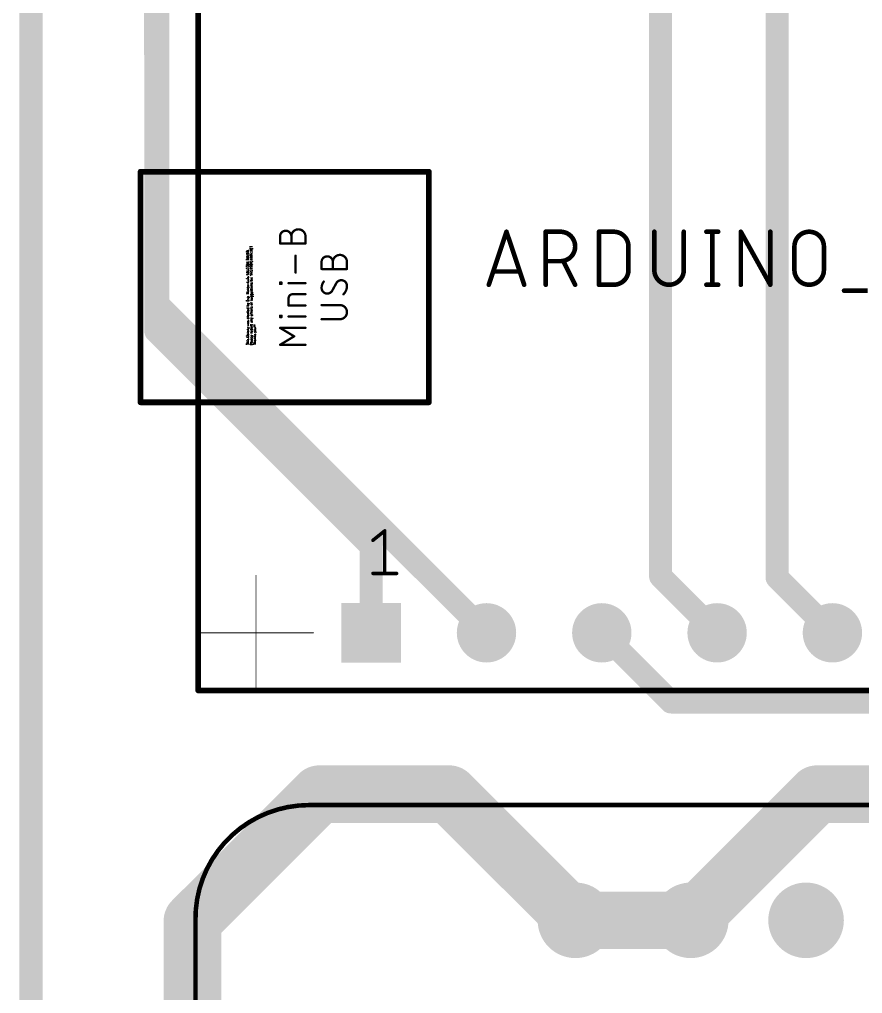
# Model space of a CAD drawing. Extents: x -0.1 to 95.8, y -0.3 to 95.8.
# Drawn here: x -0.13 to 18.44, y 51.23 to 72.7 of the extents above; entities that cross this region are included whole.
import ezdxf

# ---------------------------------------------------------------- set-up
doc = ezdxf.new("R2010")
doc.units = 0
for name, color, linetype in [('1', 12, 'CONTINUOUS'), ('16', 132, 'CONTINUOUS'), ('17', 110, 'CONTINUOUS'), ('21', 253, 'CONTINUOUS')]:
    doc.layers.add(name, color=color, linetype=linetype)

# ---------------------------------------------------------------- blocks, each defined once
blk = doc.blocks.new('SQUAREP')
blk.add_solid([(-0.5, -0.5), (0.5, -0.5), (-0.5, 0.5), (0.5, 0.5)])
blk = doc.blocks.new('ROUNDP')
at = {"const_width": 0.5}
blk.add_lwpolyline([(0, -0.25, 1), (0, 0.25, 1), (0, -0.25)], format="xyb", dxfattribs=at)

msp = doc.modelspace()

# ---------------------------------------------------------------- linework, layer by layer
at = {"layer": '1'}
for points, const_width in [([(2.921, 66.421), (2.921, 89.662)], 0.508), ([(13.9954, 60.4266), (13.9954, 86.5124)], 0.508), ([(16.5608, 60.4012), (16.5608, 86.5378)], 0.508), ([(10.16, 59.182), (2.921, 66.421)], 0.508), ([(15.24, 59.182), (13.9954, 60.4266)], 0.508), ([(17.78, 59.182), (16.5608, 60.4012)], 0.508), ([(12.7, 59.182), (14.224, 57.658)], 0.508), ([(34.036, 57.658), (14.224, 57.658)], 0.508), ([(3.683, 52.832), (6.477, 55.626)], 1.27), ([(6.477, 55.626), (9.3395, 55.626)], 1.27), ([(12.1195, 52.846), (9.3395, 55.626)], 1.27), ([(14.6595, 52.846), (17.4395, 55.626)], 1.27), ([(17.4395, 55.626), (73.152, 55.626)], 1.27), ([(3.683, 22.8846), (3.683, 52.832)], 1.27), ([(14.6595, 52.846), (12.1195, 52.846)], 1.27)]:
    msp.add_lwpolyline(points, dxfattribs=dict(at, const_width=const_width))
for points, const_width in [([(3.0108, 66.5108, 1), (2.8312, 66.3312)], 0.254), ([(2.794, 66.421, 1), (3.048, 66.421)], 0.254), ([(14.0852, 60.5164, 1), (13.9056, 60.3368)], 0.254), ([(13.8684, 60.4266, 1), (14.1224, 60.4266)], 0.254), ([(16.6506, 60.491, 1), (16.471, 60.3114)], 0.254), ([(16.4338, 60.4012, 1), (16.6878, 60.4012)], 0.254), ([(10.0702, 59.0922, 1), (10.2498, 59.2718)], 0.254), ([(12.7898, 59.2718, 1), (12.6102, 59.0922)], 0.254), ([(15.1502, 59.0922, 1), (15.3298, 59.2718)], 0.254), ([(17.6902, 59.0922, 1), (17.8698, 59.2718)], 0.254), ([(14.224, 57.785, 1), (14.224, 57.531)], 0.254), ([(14.1342, 57.5682, 1), (14.3138, 57.7478)], 0.254), ([(6.477, 55.9435, 1), (6.477, 55.3085)], 0.635), ([(6.7015, 55.4015, 1), (6.2525, 55.8505)], 0.635), ([(9.564, 55.8505, 1), (9.115, 55.4015)], 0.635), ([(9.3395, 55.3085, 1), (9.3395, 55.9435)], 0.635), ([(17.4395, 55.9435, 1), (17.4395, 55.3085)], 0.635), ([(17.664, 55.4015, 1), (17.215, 55.8505)], 0.635), ([(4.0005, 52.832, 1), (3.3655, 52.832)], 0.635), ([(12.1195, 53.1635, 1), (12.1195, 52.5285)], 0.635), ([(14.6595, 52.5285, 1), (14.6595, 53.1635)], 0.635), ([(3.4585, 53.0565, 1), (3.9075, 52.6075)], 0.635), ([(11.895, 52.6215, 1), (12.344, 53.0705)], 0.635), ([(14.435, 53.0705, 1), (14.884, 52.6215)], 0.635)]:
    msp.add_lwpolyline(points, format="xyb", dxfattribs=dict(at, const_width=const_width))
at = {"layer": '16', "const_width": 0.508}
for points in [[(0.127, 0), (0.127, 95.504)], [(2.8774, 65.8296), (2.8678, 80.2641)], [(7.62, 61.087), (2.8774, 65.8296)], [(7.62, 59.182), (7.62, 61.087)]]:
    msp.add_lwpolyline(points, dxfattribs=at)
at = {"layer": '16', "const_width": 0.254}
for points in [[(2.9672, 65.9194, 1), (2.7876, 65.7398)], [(2.7504, 65.8295, 1), (3.0044, 65.8297)], [(7.747, 61.087, 1), (7.493, 61.087)], [(7.5302, 60.9972, 1), (7.7098, 61.1768)], [(7.493, 59.182, 1), (7.747, 59.182)]]:
    msp.add_lwpolyline(points, format="xyb", dxfattribs=at)
at = {"layer": '21'}
for p, q in [((4.9248, 67.6172), (4.9248, 67.62)), ((4.9248, 67.62), (4.9276, 67.62)), ((4.9276, 67.6172), (4.9248, 67.6172)), ((4.9276, 67.62), (4.9276, 67.6172)), ((4.953, 67.6743), (4.953, 67.7025)), ((5.0038, 67.6884), (4.953, 67.6884)), ((4.953, 67.6393), (4.953, 67.6619)), ((5.0038, 67.6393), (4.953, 67.6393)), ((4.953, 67.5905), (5.0038, 67.6187)), ((5.0038, 67.6187), (4.953, 67.6187)), ((4.9756, 67.6393), (4.9756, 67.6562)), ((5.0038, 67.6619), (5.0038, 67.6393)), ((4.8768, 67.5727), (4.8768, 67.5868)), ((4.9276, 67.5727), (4.8768, 67.5727)), ((4.8768, 67.5394), (4.9276, 67.5563)), ((4.9276, 67.5225), (4.8768, 67.5394)), ((4.9276, 67.4937), (4.8768, 67.5106)), ((4.8768, 67.4767), (4.9276, 67.4937)), ((4.8768, 67.3912), (4.8768, 67.4194)), ((4.9276, 67.4053), (4.8768, 67.4053)), ((4.8909, 67.4621), (4.9135, 67.4621)), ((4.9135, 67.4338), (4.8909, 67.4338)), ((4.9276, 67.6009), (4.905, 67.5896)), ((4.905, 67.5868), (4.905, 67.5727)), ((4.9149, 67.5521), (4.9149, 67.5267)), ((5.0038, 67.5905), (4.953, 67.5905)), ((5.0038, 67.5391), (4.953, 67.556)), ((4.953, 67.5221), (5.0038, 67.5391)), ((4.953, 67.4823), (4.953, 67.5105)), ((5.0038, 67.4964), (4.953, 67.4964)), ((4.953, 67.4381), (5.0038, 67.4663)), ((5.0038, 67.4663), (4.953, 67.4663)), ((5.0038, 67.4381), (4.953, 67.4381)), ((4.953, 67.405), (5.0038, 67.4219)), ((5.0038, 67.388), (4.953, 67.405)), ((4.9911, 67.4177), (4.9911, 67.3923)), ((5.001, 67.5697), (5.001, 67.5725)), ((5.001, 67.5725), (5.0038, 67.5725)), ((5.0038, 67.5697), (5.001, 67.5697)), ((5.0038, 67.5725), (5.0038, 67.5697)), ((4.8768, 67.2769), (4.8768, 67.291)), ((4.9276, 67.2769), (4.8768, 67.2769)), ((4.8768, 67.2373), (4.8768, 67.2599)), ((4.9276, 67.2373), (4.8768, 67.2373)), ((4.8768, 67.2089), (4.8768, 67.2201)), ((4.9163, 67.1976), (4.8881, 67.1976)), ((4.8909, 67.3523), (4.9135, 67.3523)), ((4.9135, 67.3241), (4.8909, 67.3241)), ((4.8909, 67.3051), (4.9135, 67.3051)), ((4.8994, 67.2373), (4.8994, 67.2542)), ((4.9276, 67.291), (4.9276, 67.2769)), ((4.9276, 67.2599), (4.9276, 67.2373)), ((4.9276, 67.2201), (4.9276, 67.2089)), ((4.953, 67.364), (4.953, 67.3753)), ((5.0038, 67.2372), (4.953, 67.271)), ((4.953, 67.2372), (5.0038, 67.271)), ((4.953, 67.221), (5.0038, 67.221)), ((5.0038, 67.1927), (4.953, 67.1927)), ((4.9615, 67.3189), (4.9615, 67.3105)), ((4.9615, 67.3189), (4.9883, 67.3189)), ((4.9925, 67.3527), (4.9643, 67.3527)), ((4.9883, 67.3331), (4.9671, 67.3331)), ((4.9671, 67.2879), (4.9911, 67.2879)), ((4.9699, 67.302), (4.9869, 67.302)), ((4.9756, 67.1927), (4.9756, 67.221)), ((5.0038, 67.3753), (5.0038, 67.364)), ((4.8768, 67.1596), (4.9276, 67.1596)), ((4.8768, 67.1264), (4.9276, 67.1433)), ((4.9276, 67.1095), (4.8768, 67.1264)), ((4.8768, 66.9863), (4.8768, 66.9891)), ((4.8768, 66.9891), (4.8796, 66.9891)), ((4.8796, 66.9863), (4.8768, 66.9863)), ((4.8796, 66.9891), (4.8796, 66.9863)), ((4.9276, 66.9877), (4.8937, 66.9877)), ((4.9064, 67.0907), (4.898, 67.0752)), ((4.9135, 67.0237), (4.9078, 67.0096)), ((4.9149, 67.1391), (4.9149, 67.1137)), ((4.9276, 67.1596), (4.9276, 67.1822)), ((4.9643, 67.1455), (4.953, 67.1596)), ((4.953, 67.1596), (5.0038, 67.1596)), ((5.0038, 67.1139), (4.953, 67.1308)), ((4.953, 67.097), (5.0038, 67.1139)), ((4.977, 67.0682), (4.953, 67.0851)), ((4.953, 67.0512), (4.977, 67.0682)), ((4.9742, 67.0089), (4.9742, 67.0117)), ((4.9742, 67.0117), (4.977, 67.0117)), ((4.977, 67.0089), (4.9742, 67.0089)), ((5.0038, 67.0682), (4.977, 67.0682)), ((4.977, 67.0117), (4.977, 67.0089)), ((4.9812, 66.9911), (4.9925, 66.9911)), ((4.9967, 67.0089), (4.9967, 67.0117)), ((4.9967, 67.0117), (4.9996, 67.0117)), ((4.9996, 67.0089), (4.9967, 67.0089)), ((4.9996, 67.0117), (4.9996, 67.0089)), ((5.0038, 67.1455), (5.0038, 67.1737)), ((4.8768, 66.9066), (4.9276, 66.9066)), ((4.9276, 66.9685), (4.8937, 66.9685)), ((4.8937, 66.946), (4.9191, 66.946)), ((4.8937, 66.7868), (4.8937, 66.7981)), ((4.8937, 66.748), (4.8937, 66.7649)), ((4.8937, 66.7649), (4.8994, 66.7649)), ((4.9191, 66.7784), (4.9022, 66.7784)), ((4.905, 66.836), (4.9163, 66.836)), ((4.9163, 66.8134), (4.905, 66.8134)), ((4.9078, 66.8535), (4.9078, 66.8873)), ((4.9276, 66.9544), (4.9276, 66.9685)), ((4.9276, 66.9066), (4.9276, 66.9292)), ((4.9276, 66.7981), (4.9276, 66.7868)), ((4.953, 66.9417), (4.9953, 66.9417)), ((4.953, 66.7742), (4.953, 66.777)), ((4.953, 66.777), (4.9558, 66.777)), ((4.9558, 66.7742), (4.953, 66.7742)), ((4.9558, 66.777), (4.9558, 66.7742)), ((4.9699, 66.9361), (4.9699, 66.953)), ((4.9699, 66.8344), (4.9699, 66.8485)), ((5.0038, 66.8344), (4.9699, 66.8344)), ((5.0038, 66.7756), (4.9699, 66.7756)), ((4.9699, 66.7426), (4.9699, 66.7595)), ((4.9784, 66.857), (5.0038, 66.857)), ((4.9925, 66.9685), (4.9812, 66.9685)), ((4.9812, 66.8158), (4.9925, 66.8158)), ((4.9925, 66.7933), (4.9812, 66.7933)), ((4.9897, 66.8939), (4.984, 66.8798)), ((5.0038, 66.9502), (5.0038, 66.953)), ((5.0038, 66.7567), (5.0038, 66.7595)), ((4.905, 66.6692), (4.8768, 66.6862)), ((4.8768, 66.6862), (4.9276, 66.6862)), ((4.8768, 66.6523), (4.905, 66.6692)), ((4.9276, 66.6523), (4.8768, 66.6523)), ((4.9276, 66.748), (4.8937, 66.748)), ((4.8937, 66.7192), (4.8937, 66.7079)), ((4.8937, 66.5682), (4.8937, 66.5823)), ((4.9445, 66.5682), (4.8937, 66.5682)), ((4.9276, 66.7276), (4.9022, 66.7276)), ((4.9022, 66.5907), (4.9191, 66.5907)), ((4.9078, 66.7276), (4.9078, 66.7149)), ((4.9135, 66.5452), (4.9078, 66.5311)), ((4.9248, 66.6069), (4.9248, 66.6097)), ((4.9248, 66.6097), (4.9276, 66.6097)), ((4.9276, 66.6069), (4.9248, 66.6069)), ((4.9276, 66.7149), (4.9276, 66.7276)), ((4.9276, 66.6097), (4.9276, 66.6069)), ((4.9276, 66.5823), (4.9276, 66.5682)), ((4.953, 66.7482), (4.9953, 66.7482)), ((4.9699, 66.634), (4.9699, 66.6481)), ((4.9699, 66.6481), (5.0123, 66.6481)), ((4.9699, 66.5928), (4.9699, 66.6069)), ((4.9699, 66.6069), (5.0123, 66.6069)), ((5.0038, 66.5659), (4.9699, 66.5659)), ((4.9953, 66.6255), (4.9784, 66.6255)), ((4.9953, 66.5844), (4.9784, 66.5844)), ((4.9812, 66.6893), (4.9869, 66.6893)), ((4.9953, 66.6668), (4.9812, 66.6668)), ((4.9897, 66.7247), (4.984, 66.7106)), ((4.9869, 66.6893), (4.9869, 66.6668)), ((5.0038, 66.6893), (5.0038, 66.6752)), ((5.0038, 66.6481), (5.0038, 66.634)), ((5.0038, 66.6069), (5.0038, 66.5928)), ((5.0038, 66.5518), (5.0038, 66.5659)), ((5.0207, 66.6396), (5.0207, 66.6283)), ((5.0207, 66.5985), (5.0207, 66.5872)), ((4.8768, 66.4891), (4.8768, 66.5116)), ((4.9276, 66.4891), (4.8768, 66.4891)), ((4.8768, 66.3868), (4.9276, 66.3868)), ((4.8768, 66.3421), (4.9276, 66.3421)), ((4.9445, 66.4304), (4.8937, 66.4474)), ((4.8937, 66.4248), (4.9276, 66.4361)), ((4.8937, 66.4009), (4.8937, 66.3868)), ((4.8937, 66.328), (4.8937, 66.3421)), ((4.8994, 66.4891), (4.8994, 66.506)), ((4.9191, 66.4094), (4.9022, 66.4094)), ((4.9276, 66.5116), (4.9276, 66.4891)), ((4.9276, 66.3868), (4.9276, 66.4009)), ((4.9276, 66.3421), (4.9276, 66.328)), ((4.9445, 66.4248), (4.9445, 66.4304)), ((4.9699, 66.5433), (4.9953, 66.5433)), ((4.9699, 66.4475), (4.9699, 66.4644)), ((4.9699, 66.4644), (4.9756, 66.4644)), ((5.0038, 66.4475), (4.9699, 66.4475)), ((4.9812, 66.4288), (4.9925, 66.4288)), ((4.9925, 66.4062), (4.9812, 66.4062)), ((4.9897, 66.5205), (4.984, 66.5064)), ((4.9897, 66.3605), (4.984, 66.3464)), ((4.8768, 66.2532), (4.9191, 66.2532)), ((4.8937, 66.2476), (4.8937, 66.2645)), ((4.8937, 66.2239), (4.8937, 66.2126)), ((4.8937, 66.1399), (4.8937, 66.1569)), ((4.8937, 66.1569), (4.8994, 66.1569)), ((4.9276, 66.1399), (4.8937, 66.1399)), ((4.8937, 66.1117), (4.8937, 66.123)), ((4.9191, 66.3195), (4.9022, 66.3195)), ((4.9276, 66.2324), (4.9022, 66.2324)), ((4.905, 66.3026), (4.9107, 66.3026)), ((4.9191, 66.28), (4.905, 66.28)), ((4.905, 66.1929), (4.9107, 66.1929)), ((4.9191, 66.1703), (4.905, 66.1703)), ((4.9078, 66.2324), (4.9078, 66.2197)), ((4.9107, 66.3026), (4.9107, 66.28)), ((4.9107, 66.1929), (4.9107, 66.1703)), ((4.9276, 66.3026), (4.9276, 66.2885)), ((4.9276, 66.2617), (4.9276, 66.2645)), ((4.9276, 66.2197), (4.9276, 66.2324)), ((4.9276, 66.1929), (4.9276, 66.1788)), ((4.9276, 66.123), (4.9276, 66.1117)), ((4.9699, 66.3118), (4.9699, 66.3288)), ((4.9699, 66.3288), (4.9756, 66.3288)), ((5.0038, 66.3118), (4.9699, 66.3118)), ((4.9699, 66.2402), (4.9699, 66.2571)), ((4.9699, 66.2571), (4.9756, 66.2571)), ((5.0038, 66.2402), (4.9699, 66.2402)), ((4.9699, 66.2082), (4.9699, 66.2251)), ((4.9699, 66.2251), (4.9756, 66.2251)), ((5.0038, 66.2082), (4.9699, 66.2082)), ((5.0207, 66.1101), (4.9699, 66.127)), ((4.9699, 66.1044), (5.0038, 66.1157)), ((4.9812, 66.2931), (4.9925, 66.2931)), ((4.9925, 66.2706), (4.9812, 66.2706)), ((4.9812, 66.1895), (4.9869, 66.1895)), ((4.9953, 66.1669), (4.9812, 66.1669)), ((4.9869, 66.1895), (4.9869, 66.1669)), ((5.0038, 66.1895), (5.0038, 66.1754)), ((4.8937, 66.0121), (4.8937, 66.0008)), ((4.9276, 65.9736), (4.8937, 65.9821)), ((4.8937, 65.9482), (4.9276, 65.9567)), ((4.9445, 65.8925), (4.8937, 65.9094)), ((4.9191, 66.1033), (4.9022, 66.1033)), ((4.9276, 66.0205), (4.9022, 66.0205)), ((4.905, 65.9652), (4.9276, 65.9736)), ((4.9276, 65.9567), (4.905, 65.9652)), ((4.9135, 66.0576), (4.9078, 66.0435)), ((4.9078, 66.0205), (4.9078, 66.0078)), ((4.9276, 66.0078), (4.9276, 66.0205)), ((4.953, 65.971), (4.9953, 65.971)), ((4.9699, 66.0648), (4.9699, 66.0789)), ((5.0038, 66.0648), (4.9699, 66.0648)), ((4.9699, 66.0361), (4.9699, 66.0249)), ((4.9699, 65.9654), (4.9699, 65.9823)), ((4.9699, 65.9385), (4.9699, 65.9554)), ((4.9699, 65.9554), (4.9756, 65.9554)), ((5.0038, 65.9385), (4.9699, 65.9385)), ((4.9784, 66.0874), (5.0038, 66.0874)), ((5.0038, 66.0446), (4.9784, 66.0446)), ((4.9812, 65.9198), (4.9925, 65.9198)), ((4.984, 66.0446), (4.984, 66.0319)), ((5.0038, 66.0319), (5.0038, 66.0446)), ((5.0038, 65.9795), (5.0038, 65.9823)), ((5.0207, 66.1044), (5.0207, 66.1101)), ((5.0631, 65.9606), (5.0292, 65.9606)), ((5.0631, 65.9423), (5.0292, 65.9423)), ((5.0631, 65.924), (5.0292, 65.924)), ((5.08, 65.9048), (5.0461, 65.9048)), ((5.0772, 65.9592), (5.0772, 65.962)), ((5.0772, 65.962), (5.08, 65.962)), ((5.08, 65.9592), (5.0772, 65.9592)), ((5.0772, 65.9409), (5.0772, 65.9437)), ((5.0772, 65.9437), (5.08, 65.9437)), ((5.08, 65.9409), (5.0772, 65.9409)), ((5.0772, 65.9226), (5.0772, 65.9254)), ((5.0772, 65.9254), (5.08, 65.9254)), ((5.08, 65.9226), (5.0772, 65.9226)), ((5.08, 65.962), (5.08, 65.9592)), ((5.08, 65.9437), (5.08, 65.9409)), ((5.08, 65.9254), (5.08, 65.9226)), ((5.08, 65.8907), (5.08, 65.9048)), ((4.8768, 65.7437), (4.9276, 65.7437)), ((4.8768, 65.723), (4.8768, 65.7258)), ((4.8768, 65.7258), (4.8796, 65.7258)), ((4.8796, 65.723), (4.8768, 65.723)), ((4.8768, 65.7005), (4.9191, 65.7005)), ((4.8796, 65.7258), (4.8796, 65.723)), ((4.8937, 65.8868), (4.9276, 65.8981)), ((4.8937, 65.858), (4.8937, 65.8749)), ((4.8937, 65.8749), (4.8994, 65.8749)), ((4.9276, 65.858), (4.8937, 65.858)), ((4.8937, 65.8292), (4.8937, 65.8179)), ((4.8937, 65.7849), (4.8937, 65.8018)), ((4.8937, 65.8018), (4.8994, 65.8018)), ((4.9276, 65.7849), (4.8937, 65.7849)), ((4.8937, 65.7578), (4.8937, 65.7437)), ((4.9276, 65.7244), (4.8937, 65.7244)), ((4.9276, 65.8377), (4.9022, 65.8377)), ((4.9191, 65.7663), (4.9022, 65.7663)), ((4.9078, 65.8377), (4.9078, 65.825)), ((4.9276, 65.825), (4.9276, 65.8377)), ((4.9276, 65.7437), (4.9276, 65.7578)), ((4.9445, 65.8868), (4.9445, 65.8925)), ((4.9699, 65.8577), (4.9699, 65.8718)), ((5.0207, 65.8577), (4.9699, 65.8577)), ((4.9699, 65.7861), (4.9699, 65.803)), ((4.9699, 65.803), (4.9756, 65.803)), ((5.0038, 65.7861), (4.9699, 65.7861)), ((4.9784, 65.8803), (4.9953, 65.8803)), ((4.9925, 65.8972), (4.9812, 65.8972)), ((4.9812, 65.839), (4.9869, 65.839)), ((4.9953, 65.8164), (4.9812, 65.8164)), ((4.9812, 65.743), (4.9869, 65.743)), ((4.9953, 65.7204), (4.9812, 65.7204)), ((4.9897, 65.6991), (4.984, 65.685)), ((4.9869, 65.839), (4.9869, 65.8164)), ((4.9869, 65.743), (4.9869, 65.7204)), ((5.0038, 65.8718), (5.0038, 65.8577)), ((5.0038, 65.839), (5.0038, 65.8249)), ((5.0038, 65.743), (5.0038, 65.7289)), ((5.08, 65.7027), (5.0292, 65.7027)), ((5.0461, 65.8823), (5.0715, 65.8823)), ((5.0969, 65.8087), (5.0461, 65.8256)), ((5.0461, 65.803), (5.08, 65.8143)), ((5.0461, 65.7253), (5.0631, 65.7027)), ((5.08, 65.7253), (5.056, 65.7126)), ((5.0574, 65.8637), (5.0687, 65.8637)), ((5.0687, 65.8411), (5.0574, 65.8411)), ((5.0659, 65.7589), (5.0602, 65.7448)), ((5.0969, 65.803), (5.0969, 65.8087)), ((4.8768, 65.6163), (4.8768, 65.6191)), ((4.8768, 65.6191), (4.8796, 65.6191)), ((4.8796, 65.6163), (4.8768, 65.6163)), ((4.9276, 65.576), (4.8768, 65.576)), ((4.8768, 65.532), (4.8768, 65.5602)), ((4.9276, 65.5461), (4.8768, 65.5461)), ((4.8796, 65.6191), (4.8796, 65.6163)), ((4.9276, 65.6177), (4.8937, 65.6177)), ((4.8937, 65.576), (4.8937, 65.5901)), ((4.9022, 65.5985), (4.9276, 65.5985)), ((4.9135, 65.6537), (4.9078, 65.6396)), ((4.953, 65.5767), (4.9953, 65.5767)), ((4.953, 65.532), (4.953, 65.5461)), ((5.0038, 65.532), (4.953, 65.532)), ((4.9699, 65.6536), (4.9699, 65.6423)), ((5.0038, 65.6621), (4.9784, 65.6621)), ((4.9812, 65.6226), (4.9869, 65.6226)), ((4.9953, 65.6), (4.9812, 65.6)), ((4.9812, 65.5461), (4.9812, 65.532)), ((4.984, 65.6621), (4.984, 65.6494)), ((4.9869, 65.6226), (4.9869, 65.6)), ((5.0038, 65.6494), (5.0038, 65.6621)), ((5.0038, 65.6226), (5.0038, 65.6085)), ((5.08, 65.576), (5.0292, 65.576)), ((5.0292, 65.532), (5.0292, 65.5602)), ((5.08, 65.5461), (5.0292, 65.5461)), ((5.0461, 65.6598), (5.0461, 65.6739)), ((5.08, 65.6598), (5.0461, 65.6598)), ((5.0461, 65.6311), (5.0461, 65.6198)), ((5.0461, 65.576), (5.0461, 65.5901)), ((5.0546, 65.6824), (5.08, 65.6824)), ((5.08, 65.6396), (5.0546, 65.6396)), ((5.0546, 65.5985), (5.08, 65.5985)), ((5.0602, 65.6396), (5.0602, 65.6269)), ((5.08, 65.6269), (5.08, 65.6396))]:
    msp.add_line(p, q, dxfattribs=at)
for points, const_width in [([(3.81, 69.342), (3.81, 75.692)], 0.127), ([(3.81, 69.342), (2.54, 69.342)], 0.127), ([(2.54, 69.342), (2.54, 64.262)], 0.127), ([(3.81, 59.182), (3.81, 69.342)], 0.127), ([(8.89, 69.342), (3.81, 69.342)], 0.127), ([(8.89, 64.262), (8.89, 69.342)], 0.127), ([(10.2108, 66.8528), (10.6003, 68.0212)], 0.1016), ([(10.6003, 68.0212), (10.9897, 66.8528)], 0.1016), ([(11.4642, 66.8528), (11.4642, 68.0212)], 0.1016), ([(11.4642, 68.0212), (11.7887, 68.0212)], 0.1016), ([(12.6379, 66.8528), (12.6379, 68.0212)], 0.1016), ([(12.6379, 68.0212), (12.9625, 68.0212)], 0.1016), ([(13.8571, 68.0212), (13.8571, 67.1774)], 0.1016), ([(14.5062, 67.1774), (14.5062, 68.0212)], 0.1016), ([(15.0043, 68.0212), (15.264, 68.0212)], 0.1016), ([(15.1342, 68.0212), (15.1342, 66.8528)], 0.1016), ([(15.7621, 66.8528), (15.7621, 68.0212)], 0.1016), ([(15.7621, 68.0212), (16.4112, 66.8528)], 0.1016), ([(16.4112, 66.8528), (16.4112, 68.0212)], 0.1016), ([(5.6134, 67.7637), (5.6134, 67.9189)], 0.0508), ([(5.8618, 67.7637), (5.8618, 67.9189)], 0.0508), ([(6.1722, 67.9189), (6.1722, 67.7637)], 0.0508), ([(6.1722, 67.7637), (5.6134, 67.7637)], 0.0508), ([(13.287, 67.6966), (13.287, 67.1774)], 0.1016), ([(16.9432, 67.1774), (16.9432, 67.6966)], 0.1016), ([(17.5923, 67.6966), (17.5923, 67.1774)], 0.1016), ([(5.9549, 67.1209), (5.9549, 67.4934)], 0.0508), ([(11.7887, 67.3721), (11.4642, 67.3721)], 0.1016), ([(12.1133, 66.8528), (11.8536, 67.3721)], 0.1016), ([(6.5278, 67.1996), (6.5278, 67.3548)], 0.0508), ([(7.0866, 67.1996), (6.5278, 67.1996)], 0.0508), ([(6.7762, 67.1996), (6.7762, 67.3548)], 0.0508), ([(7.0866, 67.3548), (7.0866, 67.1996)], 0.0508), ([(10.8924, 67.1449), (10.3082, 67.1449)], 0.1016), ([(5.6134, 66.871), (5.6134, 66.902)], 0.0508), ([(5.6134, 66.902), (5.6444, 66.902)], 0.0508), ([(5.6444, 66.871), (5.6134, 66.871)], 0.0508), ([(5.6444, 66.902), (5.6444, 66.871)], 0.0508), ([(6.1722, 66.8865), (5.7997, 66.8865)], 0.0508), ([(6.8538, 66.891), (6.7606, 66.7202)], 0.0508), ([(12.9625, 66.8528), (12.6379, 66.8528)], 0.1016), ([(15.0043, 66.8528), (15.264, 66.8528)], 0.1016), ([(18.0368, 66.723), (18.5561, 66.723)], 0.1016), ([(5.7997, 66.3966), (5.7997, 66.5518)], 0.0508), ([(5.8928, 66.6449), (6.1722, 66.6449)], 0.0508), ([(6.1722, 66.3966), (5.7997, 66.3966)], 0.0508), ([(6.9314, 66.4044), (6.5278, 66.4044)], 0.0508), ([(5.6134, 66.1395), (5.6134, 66.1705)], 0.0508), ([(5.6134, 66.1705), (5.6444, 66.1705)], 0.0508), ([(5.6444, 66.1395), (5.6134, 66.1395)], 0.0508), ([(5.6444, 66.1705), (5.6444, 66.1395)], 0.0508), ([(6.1722, 66.155), (5.7997, 66.155)], 0.0508), ([(6.5278, 66.094), (6.9314, 66.094)], 0.0508), ([(5.9238, 65.7161), (5.6134, 65.9024)], 0.0508), ([(5.6134, 65.9024), (6.1722, 65.9024)], 0.0508), ([(5.6134, 65.5298), (5.9238, 65.7161)], 0.0508), ([(6.1722, 65.5298), (5.6134, 65.5298)], 0.0508), ([(8.89, 64.262), (2.54, 64.262)], 0.127), ([(7.6581, 61.2211), (7.9192, 61.4299)], 0.0762), ([(7.9192, 61.4299), (7.9192, 60.4901)], 0.0762), ([(5.08, 60.452), (5.08, 57.912)], 0.0159), ([(7.6581, 60.4901), (8.1802, 60.4901)], 0.0762), ([(3.81, 57.912), (3.81, 59.182)], 0.127), ([(3.81, 59.182), (6.35, 59.182)], 0.0159), ([(5.08, 57.912), (3.81, 57.912)], 0.127), ([(45.72, 57.912), (5.08, 57.912)], 0.127), ([(66.2495, 55.386), (6.2495, 55.386)], 0.1), ([(3.7495, 52.846), (3.7495, 27.926)], 0.1)]:
    msp.add_lwpolyline(points, dxfattribs=dict(at, const_width=const_width))
for points, const_width in [([(2.54, 69.3738, 1), (2.54, 69.3102)], 0.0635), ([(2.5718, 69.342, 1), (2.5082, 69.342)], 0.0635), ([(3.8418, 69.342, 1), (3.7782, 69.342)], 0.0635), ([(3.81, 69.3738, 1), (3.81, 69.3102)], 0.0635), ([(3.7782, 69.342, 1), (3.8418, 69.342)], 0.0635), ([(3.81, 69.3102, 1), (3.81, 69.3738)], 0.0635), ([(8.9218, 69.342, 1), (8.8582, 69.342)], 0.0635), ([(8.89, 69.3102, 1), (8.89, 69.3738)], 0.0635), ([(5.8618, 67.9189, 1), (5.6134, 67.9189)], 0.0508), ([(6.1722, 67.9189, 1), (5.8618, 67.9189)], 0.0508), ([(10.6244, 68.0292, 1), (10.5762, 68.0132)], 0.0508), ([(10.6244, 68.0132, 1), (10.5762, 68.0292)], 0.0508), ([(11.4896, 68.0212, 1), (11.4388, 68.0212)], 0.0508), ([(11.4642, 68.0466, 1), (11.4642, 67.9958)], 0.0508), ([(11.7887, 67.3721, 1), (11.7887, 68.0212)], 0.1016), ([(11.7887, 68.0466, 1), (11.7887, 67.9958)], 0.0508), ([(11.7887, 67.9958, 1), (11.7887, 68.0466)], 0.0508), ([(12.6633, 68.0212, 1), (12.6125, 68.0212)], 0.0508), ([(12.6379, 68.0466, 1), (12.6379, 67.9958)], 0.0508), ([(13.287, 67.6966, 0.4142), (12.9625, 68.0212)], 0.1016), ([(12.9625, 68.0466, 1), (12.9625, 67.9958)], 0.0508), ([(12.9625, 67.9958, 1), (12.9625, 68.0466)], 0.0508), ([(13.8825, 68.0212, 1), (13.8317, 68.0212)], 0.0508), ([(14.5316, 68.0212, 1), (14.4808, 68.0212)], 0.0508), ([(15.0043, 68.0466, 1), (15.0043, 67.9958)], 0.0508), ([(15.1596, 68.0212, 1), (15.1088, 68.0212)], 0.0508), ([(15.264, 67.9958, 1), (15.264, 68.0466)], 0.0508), ([(15.7875, 68.0212, 1), (15.7367, 68.0212)], 0.0508), ([(15.7843, 68.0335, 1), (15.7399, 68.0089)], 0.0508), ([(16.4366, 68.0212, 1), (16.3858, 68.0212)], 0.0508), ([(17.5923, 67.6966, 1), (16.9432, 67.6966)], 0.1016), ([(5.6261, 67.9189, 1), (5.6007, 67.9189)], 0.0254), ([(5.6007, 67.9189, 1), (5.6261, 67.9189)], 0.0254), ([(5.8745, 67.9189, 1), (5.8491, 67.9189)], 0.0254), ([(5.8491, 67.9189, 1), (5.8745, 67.9189)], 0.0254), ([(5.8491, 67.9189, 1), (5.8745, 67.9189)], 0.0254), ([(6.1849, 67.9189, 1), (6.1595, 67.9189)], 0.0254), ([(6.1595, 67.9189, 1), (6.1849, 67.9189)], 0.0254), ([(5.6134, 67.7764, 1), (5.6134, 67.751)], 0.0254), ([(5.6007, 67.7637, 1), (5.6261, 67.7637)], 0.0254), ([(5.8491, 67.7637, 1), (5.8745, 67.7637)], 0.0254), ([(6.1595, 67.7637, 1), (6.1849, 67.7637)], 0.0254), ([(6.1722, 67.751, 1), (6.1722, 67.7764)], 0.0254), ([(13.3124, 67.6966, 1), (13.2616, 67.6966)], 0.0508), ([(13.2616, 67.6966, 1), (13.3124, 67.6966)], 0.0508), ([(16.9686, 67.6966, 1), (16.9178, 67.6966)], 0.0508), ([(16.9178, 67.6966, 1), (16.9686, 67.6966)], 0.0508), ([(17.6177, 67.6966, 1), (17.5669, 67.6966)], 0.0508), ([(17.5669, 67.6966, 1), (17.6177, 67.6966)], 0.0508), ([(5.9676, 67.4934, 1), (5.9422, 67.4934)], 0.0254), ([(6.7762, 67.3548, 1), (6.5278, 67.3548)], 0.0508), ([(7.0866, 67.3548, 1), (6.7762, 67.3548)], 0.0508), ([(11.4642, 67.3975, 1), (11.4642, 67.3467)], 0.0508), ([(11.7887, 67.3975, 1), (11.7887, 67.3467)], 0.0508), ([(11.7887, 67.3467, 1), (11.7887, 67.3975)], 0.0508), ([(11.8764, 67.3834, 1), (11.8309, 67.3607)], 0.0508), ([(6.5405, 67.3548, 1), (6.5151, 67.3548)], 0.0254), ([(6.5151, 67.3548, 1), (6.5405, 67.3548)], 0.0254), ([(6.5278, 67.2123, 1), (6.5278, 67.1869)], 0.0254), ([(6.5151, 67.1996, 1), (6.5405, 67.1996)], 0.0254), ([(6.7889, 67.3548, 1), (6.7635, 67.3548)], 0.0254), ([(6.7635, 67.3548, 1), (6.7889, 67.3548)], 0.0254), ([(6.7635, 67.3548, 1), (6.7889, 67.3548)], 0.0254), ([(6.7635, 67.1996, 1), (6.7889, 67.1996)], 0.0254), ([(7.0993, 67.3548, 1), (7.0739, 67.3548)], 0.0254), ([(7.0739, 67.3548, 1), (7.0993, 67.3548)], 0.0254), ([(7.0739, 67.1996, 1), (7.0993, 67.1996)], 0.0254), ([(7.0866, 67.1869, 1), (7.0866, 67.2123)], 0.0254), ([(10.3082, 67.1703, 1), (10.3082, 67.1195)], 0.0508), ([(10.8924, 67.1195, 1), (10.8924, 67.1703)], 0.0508), ([(12.9625, 66.8528, 0.4142), (13.287, 67.1774)], 0.1016), ([(13.3124, 67.1774, 1), (13.2616, 67.1774)], 0.0508), ([(13.2616, 67.1774, 1), (13.3124, 67.1774)], 0.0508), ([(13.8571, 67.1774, 1), (14.5062, 67.1774)], 0.1016), ([(13.8825, 67.1774, 1), (13.8317, 67.1774)], 0.0508), ([(13.8317, 67.1774, 1), (13.8825, 67.1774)], 0.0508), ([(14.5316, 67.1774, 1), (14.4808, 67.1774)], 0.0508), ([(14.4808, 67.1774, 1), (14.5316, 67.1774)], 0.0508), ([(16.9432, 67.1774, 1), (17.5923, 67.1774)], 0.1016), ([(16.9686, 67.1774, 1), (16.9178, 67.1774)], 0.0508), ([(16.9178, 67.1774, 1), (16.9686, 67.1774)], 0.0508), ([(17.6177, 67.1774, 1), (17.5669, 67.1774)], 0.0508), ([(17.5669, 67.1774, 1), (17.6177, 67.1774)], 0.0508), ([(5.9422, 67.1209, 1), (5.9676, 67.1209)], 0.0254), ([(6.9624, 66.9531, 0.2656), (6.8538, 66.891)], 0.0508), ([(7.0866, 66.8289, 0.4142), (6.9624, 66.9531)], 0.0508), ([(6.9624, 66.9658, 1), (6.9624, 66.9404)], 0.0254), ([(6.9624, 66.9404, 1), (6.9624, 66.9658)], 0.0254), ([(5.6261, 66.902, 1), (5.6007, 66.902)], 0.0254), ([(5.6134, 66.9147, 1), (5.6134, 66.8893)], 0.0254), ([(5.6134, 66.8837, 1), (5.6134, 66.8583)], 0.0254), ([(5.6007, 66.871, 1), (5.6261, 66.871)], 0.0254), ([(5.6571, 66.902, 1), (5.6317, 66.902)], 0.0254), ([(5.6317, 66.871, 1), (5.6571, 66.871)], 0.0254), ([(5.6444, 66.8893, 1), (5.6444, 66.9147)], 0.0254), ([(5.6444, 66.8583, 1), (5.6444, 66.8837)], 0.0254), ([(5.7997, 66.8992, 1), (5.7997, 66.8738)], 0.0254), ([(6.1722, 66.8738, 1), (6.1722, 66.8992)], 0.0254), ([(6.5744, 66.922, 0.1623), (6.5278, 66.7823)], 0.0508), ([(6.5278, 66.7823, 0.4142), (6.652, 66.6582)], 0.0508), ([(6.5405, 66.7823, 1), (6.5151, 66.7823)], 0.0254), ([(6.5151, 66.7823, 1), (6.5405, 66.7823)], 0.0254), ([(6.5845, 66.9144, 1), (6.5642, 66.9296)], 0.0254), ([(6.8428, 66.8974, 1), (6.8647, 66.8845)], 0.0254), ([(6.8649, 66.8849, 1), (6.8426, 66.8971)], 0.0254), ([(7.009, 66.6426, 0.2), (7.0866, 66.8289)], 0.0508), ([(7.0993, 66.8289, 1), (7.0739, 66.8289)], 0.0254), ([(7.0739, 66.8289, 1), (7.0993, 66.8289)], 0.0254), ([(10.1867, 66.8608, 1), (10.2349, 66.8448)], 0.0508), ([(10.9656, 66.8448, 1), (11.0138, 66.8608)], 0.0508), ([(11.4388, 66.8528, 1), (11.4896, 66.8528)], 0.0508), ([(12.0906, 66.8414, 1), (12.136, 66.8642)], 0.0508), ([(12.6379, 66.8782, 1), (12.6379, 66.8274)], 0.0508), ([(12.6125, 66.8528, 1), (12.6633, 66.8528)], 0.0508), ([(12.9625, 66.8782, 1), (12.9625, 66.8274)], 0.0508), ([(12.9625, 66.8274, 1), (12.9625, 66.8782)], 0.0508), ([(15.0043, 66.8782, 1), (15.0043, 66.8274)], 0.0508), ([(15.1088, 66.8528, 1), (15.1596, 66.8528)], 0.0508), ([(15.264, 66.8274, 1), (15.264, 66.8782)], 0.0508), ([(15.7367, 66.8528, 1), (15.7875, 66.8528)], 0.0508), ([(16.3858, 66.8528, 1), (16.4366, 66.8528)], 0.0508), ([(16.389, 66.8405, 1), (16.4334, 66.8651)], 0.0508), ([(18.0368, 66.7484, 1), (18.0368, 66.6976)], 0.0508), ([(5.8928, 66.6449, 0.4142), (5.7997, 66.5518)], 0.0508), ([(5.8124, 66.5518, 1), (5.787, 66.5518)], 0.0254), ([(5.787, 66.5518, 1), (5.8124, 66.5518)], 0.0254), ([(5.8928, 66.6576, 1), (5.8928, 66.6322)], 0.0254), ([(5.8928, 66.6322, 1), (5.8928, 66.6576)], 0.0254), ([(6.1722, 66.6322, 1), (6.1722, 66.6576)], 0.0254), ([(6.652, 66.6582, 0.2656), (6.7606, 66.7202)], 0.0508), ([(6.652, 66.6708, 1), (6.652, 66.6455)], 0.0254), ([(6.652, 66.6455, 1), (6.652, 66.6709)], 0.0254), ([(6.7495, 66.7263, 1), (6.7718, 66.7142)], 0.0254), ([(6.7716, 66.7138, 1), (6.7497, 66.7267)], 0.0254), ([(7, 66.6516, 1), (7.0179, 66.6336)], 0.0254), ([(5.7997, 66.4093, 1), (5.7997, 66.3839)], 0.0254), ([(5.787, 66.3966, 1), (5.8124, 66.3966)], 0.0254), ([(6.1722, 66.3839, 1), (6.1722, 66.4093)], 0.0254), ([(6.5278, 66.4171, 1), (6.5278, 66.3917)], 0.0254), ([(6.9314, 66.094, 1), (6.9314, 66.4044)], 0.0508), ([(6.9314, 66.4171, 1), (6.9314, 66.3917)], 0.0254), ([(6.9314, 66.3917, 1), (6.9314, 66.4171)], 0.0254), ([(5.6261, 66.1705, 1), (5.6007, 66.1705)], 0.0254), ([(5.6134, 66.1832, 1), (5.6134, 66.1578)], 0.0254), ([(5.6134, 66.1522, 1), (5.6134, 66.1268)], 0.0254), ([(5.6007, 66.1395, 1), (5.6261, 66.1395)], 0.0254), ([(5.6571, 66.1705, 1), (5.6317, 66.1705)], 0.0254), ([(5.6317, 66.1395, 1), (5.6571, 66.1395)], 0.0254), ([(5.6444, 66.1578, 1), (5.6444, 66.1832)], 0.0254), ([(5.6444, 66.1268, 1), (5.6444, 66.1522)], 0.0254), ([(5.7997, 66.1677, 1), (5.7997, 66.1423)], 0.0254), ([(6.1722, 66.1423, 1), (6.1722, 66.1677)], 0.0254), ([(6.5278, 66.1067, 1), (6.5278, 66.0813)], 0.0254), ([(6.9314, 66.1067, 1), (6.9314, 66.0813)], 0.0254), ([(6.9314, 66.0813, 1), (6.9314, 66.1067)], 0.0254), ([(5.6199, 65.9133, 1), (5.6069, 65.8915)], 0.0254), ([(5.6134, 65.9151, 1), (5.6134, 65.8897)], 0.0254), ([(6.1722, 65.8897, 1), (6.1722, 65.9151)], 0.0254), ([(5.9304, 65.7052, 1), (5.9173, 65.727)], 0.0254), ([(5.9173, 65.7052, 1), (5.9304, 65.727)], 0.0254), ([(5.6134, 65.5425, 1), (5.6134, 65.5171)], 0.0254), ([(5.6069, 65.5407, 1), (5.6199, 65.5189)], 0.0254), ([(6.1722, 65.5171, 1), (6.1722, 65.5425)], 0.0254), ([(2.54, 64.2938, 1), (2.54, 64.2302)], 0.0635), ([(2.5082, 64.262, 1), (2.5718, 64.262)], 0.0635), ([(8.8582, 64.262, 1), (8.9218, 64.262)], 0.0635), ([(8.89, 64.2302, 1), (8.89, 64.2938)], 0.0635), ([(7.9382, 61.4299, 1), (7.9001, 61.4299)], 0.0381), ([(7.9311, 61.415, 1), (7.9073, 61.4448)], 0.0381), ([(7.6462, 61.2359, 1), (7.67, 61.2062)], 0.0381), ([(5.084, 60.452, 1), (5.076, 60.452)], 0.0079), ([(7.6581, 60.5092, 1), (7.6581, 60.4711)], 0.0381), ([(7.9001, 60.4901, 1), (7.9382, 60.4901)], 0.0381), ([(8.1802, 60.4711, 1), (8.1802, 60.5092)], 0.0381), ([(3.8418, 59.182, 1), (3.7782, 59.182)], 0.0635), ([(3.7782, 59.182, 1), (3.8418, 59.182)], 0.0635), ([(3.81, 59.186, 1), (3.81, 59.178)], 0.0079), ([(6.35, 59.178, 1), (6.35, 59.186)], 0.0079), ([(3.81, 57.9438, 1), (3.81, 57.8803)], 0.0635), ([(5.08, 57.9438, 1), (5.08, 57.8803)], 0.0635), ([(5.08, 57.8803, 1), (5.08, 57.9438)], 0.0635), ([(3.7782, 57.912, 1), (3.8418, 57.912)], 0.0635), ([(5.076, 57.912, 1), (5.084, 57.912)], 0.0079), ([(6.2495, 55.386, 0.4183), (3.7495, 52.846)], 0.1), ([(6.2495, 55.411, 1), (6.2495, 55.361)], 0.05), ([(6.2495, 55.361, 1), (6.2495, 55.411)], 0.05), ([(3.7745, 52.846, 1), (3.7245, 52.846)], 0.05), ([(3.7245, 52.8456, 1), (3.7745, 52.8464)], 0.05)]:
    msp.add_lwpolyline(points, format="xyb", dxfattribs=dict(at, const_width=const_width))
for centre, radius, start, end in [((4.8909, 67.5868), 0.0141, 0, 180), ((4.8909, 67.448), 0.0141, 90, 270), ((4.9135, 67.448), 0.0141, 270, 90), ((4.8909, 67.3382), 0.0141, 90, 270), ((4.8909, 67.291), 0.0141, 90, 180), ((4.8881, 67.2089), 0.0113, 180.0317, 270), ((4.9135, 67.3382), 0.0141, 270, 90), ((4.9135, 67.291), 0.0141, 359.9873, 90), ((4.9163, 67.2089), 0.0113, 270, 0), ((4.9671, 67.3105), 0.0226, 90, 270), ((4.9643, 67.364), 0.0113, 180.0317, 270), ((4.9699, 67.3105), 0.0085, 180, 270), ((4.9869, 67.3105), 0.0085, 270, 90), ((4.9883, 67.326), 0.0071, 270, 90), ((4.9911, 67.3091), 0.0212, 269.9993, 356.055), ((4.9925, 67.364), 0.0113, 270, 0), ((4.898, 67.0808), 0.0212, 143.1216, 180), ((4.8881, 67.0808), 0.0113, 180, 270), ((4.8881, 67.081), 0.0115, 269.999, 329.4986), ((4.9258, 67.012), 0.032, 155.7521, 179.1933), ((4.9011, 67.0123), 0.0073, 179.1917, 338.1885), ((4.9163, 67.0849), 0.0115, 90.0038, 149.4899), ((4.9203, 67.021), 0.0073, 359.1679, 158.2122), ((4.9163, 67.085), 0.0113, 0, 90), ((4.9038, 67.085), 0.0238, 314.7705, 359.9988), ((4.8797, 67.0216), 0.0479, 340.2266, 359.1657), ((4.9812, 66.9798), 0.0113, 90, 270), ((4.9925, 66.9798), 0.0113, 270, 90), ((4.905, 66.8247), 0.0113, 90, 270), ((4.9022, 66.7868), 0.0085, 180, 270), ((4.9163, 66.8247), 0.0113, 270, 90), ((4.9191, 66.9544), 0.0085, 270, 0.0212), ((4.9191, 66.7868), 0.0085, 270.0211, 360), ((4.9784, 66.8485), 0.0085, 89.9788, 180), ((4.9812, 66.8045), 0.0113, 90, 270), ((5.002, 66.8821), 0.032, 155.7521, 179.1933), ((4.9773, 66.8825), 0.0073, 179.1917, 338.1885), ((4.9965, 66.8912), 0.0073, 359.1679, 158.2122), ((4.9925, 66.8045), 0.0113, 270, 90), ((4.9953, 66.9502), 0.0085, 270, 0.0212), ((4.9559, 66.8918), 0.0479, 340.2266, 359.1657), ((4.9022, 66.7192), 0.0085, 90, 179.9789), ((4.9022, 66.5823), 0.0085, 89.9788, 180), ((4.9258, 66.5335), 0.032, 155.7521, 179.1933), ((4.9177, 66.7149), 0.0099, 180, 0), ((4.9203, 66.5425), 0.0073, 359.1679, 158.2122), ((4.9191, 66.5823), 0.0085, 0, 90), ((4.9812, 66.6781), 0.0113, 90, 270), ((4.9784, 66.634), 0.0085, 180, 270), ((4.9784, 66.5928), 0.0085, 180, 270), ((5.002, 66.713), 0.032, 155.7521, 179.1933), ((4.9773, 66.7133), 0.0073, 179.1917, 338.1885), ((4.9965, 66.722), 0.0073, 359.1679, 158.2122), ((4.9953, 66.7567), 0.0085, 270, 0.0212), ((4.9953, 66.6752), 0.0085, 270.0211, 360), ((4.9953, 66.634), 0.0085, 270.0211, 360), ((4.9953, 66.5928), 0.0085, 270.0211, 360), ((4.9953, 66.5518), 0.0085, 270, 0.0212), ((4.9559, 66.7226), 0.0479, 340.2266, 359.1657), ((5.0123, 66.6396), 0.0085, 0, 90), ((5.0123, 66.5985), 0.0085, 0, 90), ((4.9022, 66.4009), 0.0085, 90, 179.9789), ((4.9011, 66.5338), 0.0073, 179.1917, 338.1885), ((4.9191, 66.4009), 0.0085, 0, 90), ((4.8797, 66.5431), 0.0479, 340.2266, 359.1657), ((4.9812, 66.4175), 0.0113, 90, 270), ((5.002, 66.5088), 0.032, 155.7521, 179.1933), ((4.9773, 66.5091), 0.0073, 179.1917, 338.1885), ((5.002, 66.3488), 0.032, 155.7521, 179.1933), ((4.9773, 66.3491), 0.0073, 179.1917, 338.1885), ((4.9965, 66.5178), 0.0073, 359.1679, 158.2122), ((4.9965, 66.3578), 0.0073, 359.1679, 158.2122), ((4.9925, 66.4175), 0.0113, 270, 90), ((4.9559, 66.5184), 0.0479, 340.2266, 359.1657), ((4.9559, 66.3584), 0.0479, 340.2266, 359.1657), ((4.9022, 66.328), 0.0085, 180, 270), ((4.905, 66.2913), 0.0113, 90, 270), ((4.9022, 66.2239), 0.0085, 90, 179.9789), ((4.905, 66.1816), 0.0113, 90, 270), ((4.9177, 66.2197), 0.0099, 180, 0), ((4.9191, 66.328), 0.0085, 270.0211, 360), ((4.9191, 66.2885), 0.0085, 270.0211, 360), ((4.9191, 66.2617), 0.0085, 270, 0.0212), ((4.9191, 66.1788), 0.0085, 270.0211, 360), ((4.9812, 66.2818), 0.0113, 90, 270), ((4.9812, 66.1782), 0.0113, 90, 270), ((4.9925, 66.2818), 0.0113, 270, 90), ((4.9953, 66.1754), 0.0085, 270.0211, 360), ((4.9022, 66.1117), 0.0085, 180, 270), ((4.9022, 66.0121), 0.0085, 90, 179.9789), ((4.9258, 66.0458), 0.032, 155.7521, 179.1933), ((4.9011, 66.0462), 0.0073, 179.1917, 338.1885), ((4.9177, 66.0078), 0.0099, 180, 0), ((4.9203, 66.0549), 0.0073, 359.1679, 158.2122), ((4.9191, 66.1117), 0.0085, 270.0211, 360), ((4.8797, 66.0554), 0.0479, 340.2266, 359.1657), ((4.9784, 66.0789), 0.0085, 89.9788, 180), ((4.9784, 66.0361), 0.0085, 90, 179.9789), ((4.9812, 65.9085), 0.0113, 90, 270), ((4.9939, 66.0319), 0.0099, 180, 0), ((4.9925, 65.9085), 0.0113, 270, 90), ((4.9953, 65.9795), 0.0085, 270, 0.0212), ((4.9022, 65.8292), 0.0085, 90, 179.9789), ((4.9022, 65.7578), 0.0085, 90, 179.9789), ((4.9177, 65.825), 0.0099, 180, 0), ((4.9191, 65.7578), 0.0085, 0, 90), ((4.9191, 65.7089), 0.0085, 270, 0.0212), ((4.9784, 65.8718), 0.0085, 89.9788, 180), ((4.9812, 65.8277), 0.0113, 90, 270), ((4.9812, 65.7317), 0.0113, 90, 270), ((5.002, 65.6874), 0.032, 155.7521, 179.1933), ((4.9773, 65.6877), 0.0073, 179.1917, 338.1885), ((4.9965, 65.6964), 0.0073, 359.1679, 158.2122), ((4.9953, 65.8718), 0.0085, 0, 90), ((4.9953, 65.8249), 0.0085, 270.0211, 360), ((4.9953, 65.7289), 0.0085, 270.0211, 360), ((4.9559, 65.697), 0.0479, 340.2266, 359.1657), ((5.0574, 65.8524), 0.0113, 90, 270), ((5.0782, 65.7472), 0.032, 155.7521, 179.1933), ((5.0535, 65.7475), 0.0073, 179.1917, 338.1885), ((5.0727, 65.7562), 0.0073, 359.1679, 158.2122), ((5.0687, 65.8524), 0.0113, 270, 90), ((5.0715, 65.8907), 0.0085, 270, 0.0212), ((5.0321, 65.7568), 0.0479, 340.2266, 359.1657), ((4.9022, 65.5901), 0.0085, 89.9788, 180), ((4.9258, 65.642), 0.032, 155.7521, 179.1933), ((4.9011, 65.6423), 0.0073, 179.1917, 338.1885), ((4.9203, 65.651), 0.0073, 359.1679, 158.2122), ((4.8797, 65.6516), 0.0479, 340.2266, 359.1657), ((4.9671, 65.5461), 0.0141, 0, 180), ((4.9784, 65.6536), 0.0085, 90, 179.9789), ((4.9812, 65.6113), 0.0113, 90, 270), ((4.9939, 65.6494), 0.0099, 180, 0), ((4.9953, 65.6085), 0.0085, 270.0211, 360), ((4.9953, 65.5852), 0.0085, 270, 0.0212), ((5.0546, 65.6739), 0.0085, 89.9788, 180), ((5.0546, 65.6311), 0.0085, 90, 179.9789), ((5.0546, 65.5901), 0.0085, 89.9788, 180), ((5.0701, 65.6269), 0.0099, 180, 0)]:
    msp.add_arc(centre, radius, start, end, dxfattribs=at)

# ---------------------------------------------------------------- block references
at = {"layer": '17'}
for name, p, xscale, yscale in [('SQUAREP', (7.62, 59.182), 1.308, 1.308), ('SQUAREP', (7.62, 59.182), 1.308, 1.308), ('ROUNDP', (10.16, 59.182), 1.308, 1.308), ('ROUNDP', (10.16, 59.182), 1.308, 1.308), ('ROUNDP', (12.7, 59.182), 1.308, 1.308), ('ROUNDP', (12.7, 59.182), 1.308, 1.308), ('ROUNDP', (15.24, 59.182), 1.308, 1.308), ('ROUNDP', (15.24, 59.182), 1.308, 1.308), ('ROUNDP', (17.78, 59.182), 1.308, 1.308), ('ROUNDP', (17.78, 59.182), 1.308, 1.308), ('ROUNDP', (12.1195, 52.846), 1.665, 1.665), ('ROUNDP', (12.1195, 52.846), 1.665, 1.665), ('ROUNDP', (14.6595, 52.846), 1.665, 1.665), ('ROUNDP', (14.6595, 52.846), 1.665, 1.665), ('ROUNDP', (17.1995, 52.846), 1.665, 1.665), ('ROUNDP', (17.1995, 52.846), 1.665, 1.665)]:
    msp.add_blockref(name, p, dxfattribs=dict(at, xscale=xscale, yscale=yscale))

doc.saveas('drawing.dxf')
